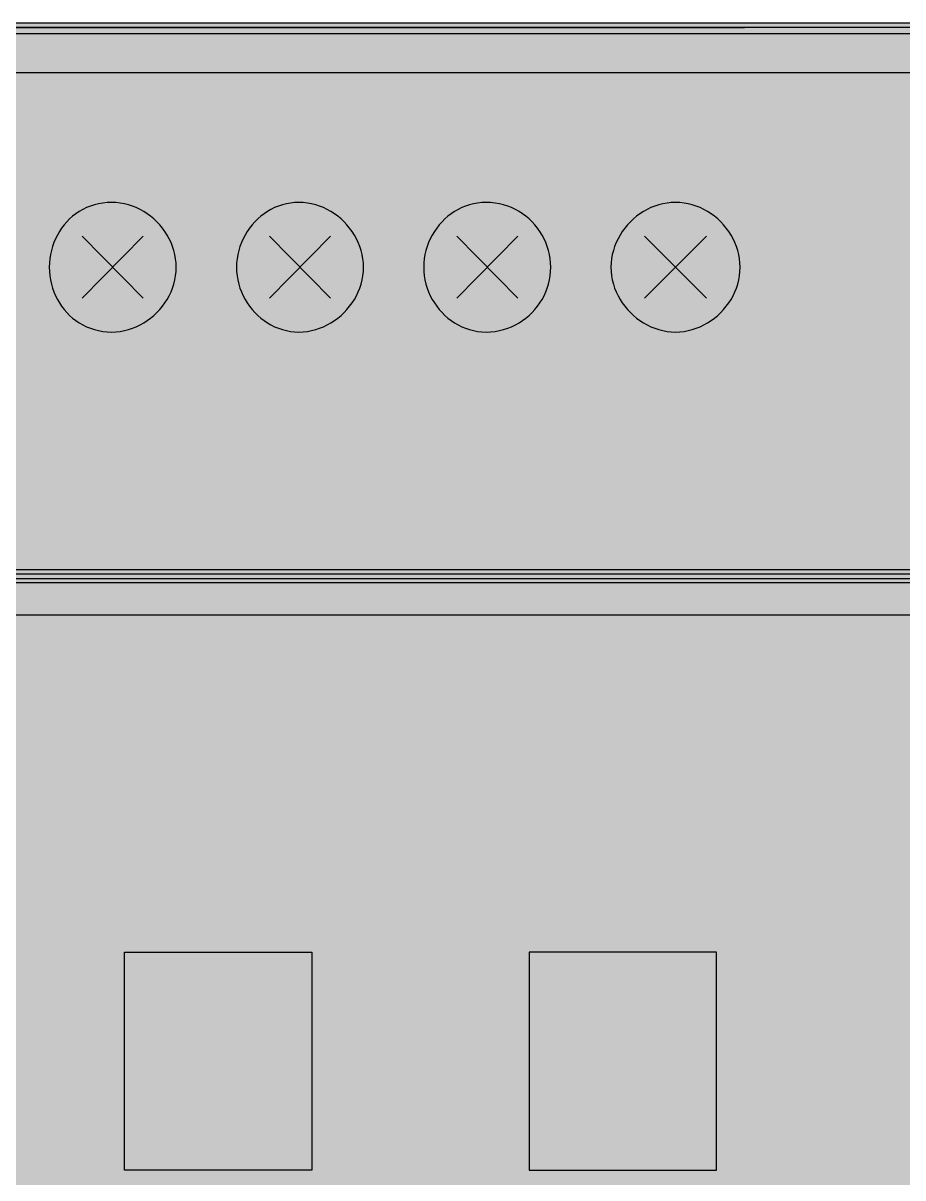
# Model space of a CAD drawing. Header units: millimetres. Extents: x 0 to 966, y -664 to 90.
# Drawn here: x 35.88 to 71.77, y -87.07 to -40 of the extents above; entities that cross this region are included whole.
import ezdxf

# ---------------------------------------------------------------- set-up
doc = ezdxf.new("R2010")
doc.units = ezdxf.units.MM
for name, color, linetype in [('HDL_BODY', 7, 'Continuous'), ('HDL_COLOUR', 7, 'Continuous'), ('HDL_DETAIL', 7, 'Continuous'), ('HDL_PRINT', 7, 'Continuous')]:
    doc.layers.add(name, color=color, linetype=linetype)

# ---------------------------------------------------------------- blocks, each defined once
blk = doc.blocks.new('M_R12.16.1-CD_FRONT')
at = {"layer": 'HDL_BODY', "true_color": 0x202126}
blk.add_hatch(color=250, dxfattribs=at).paths.add_polyline_path([(0, 0), (216, 0), (216, 90), (0, 90)])
at = {"layer": 'HDL_BODY', "true_color": 0x2a2a30}
blk.add_hatch(color=250, dxfattribs=at).paths.add_polyline_path([(0.4, 20.52), (215.6, 20.52), (215.6, 68.31), (0.4, 68.31)])
at = {"layer": 'HDL_COLOUR', "true_color": 0x1a332c}
for points in [[(42.13, 80.05), (42.124, 80.225), (42.105, 80.398), (42.074, 80.568), (42.032, 80.735), (41.979, 80.898), (41.916, 81.057), (41.842, 81.212), (41.759, 81.361), (41.667, 81.505), (41.566, 81.643), (41.457, 81.775), (41.34, 81.9), (41.215, 82.017), (41.084, 82.126), (40.947, 82.228), (40.803, 82.32), (40.654, 82.404), (40.5, 82.478), (40.342, 82.541), (40.179, 82.594), (40.013, 82.637), (39.843, 82.667), (39.671, 82.686), (39.497, 82.692), (39.312, 82.686), (39.133, 82.667), (38.959, 82.637), (38.79, 82.594), (38.626, 82.541), (38.469, 82.478), (38.318, 82.404), (38.173, 82.32), (38.035, 82.228), (37.904, 82.126), (37.781, 82.017), (37.664, 81.9), (37.556, 81.775), (37.456, 81.643), (37.363, 81.505), (37.28, 81.361), (37.205, 81.212), (37.14, 81.057), (37.083, 80.898), (37.037, 80.735), (37, 80.568), (36.974, 80.398), (36.957, 80.225), (36.952, 80.05), (36.957, 79.875), (36.974, 79.702), (37, 79.532), (37.037, 79.365), (37.083, 79.202), (37.14, 79.043), (37.205, 78.888), (37.28, 78.739), (37.363, 78.595), (37.456, 78.457), (37.556, 78.325), (37.664, 78.201), (37.781, 78.083), (37.904, 77.974), (38.035, 77.872), (38.173, 77.78), (38.318, 77.696), (38.469, 77.623), (38.626, 77.559), (38.79, 77.506), (38.959, 77.464), (39.133, 77.433), (39.312, 77.414), (39.497, 77.408), (39.671, 77.414), (39.843, 77.433), (40.013, 77.464), (40.179, 77.506), (40.342, 77.559), (40.5, 77.623), (40.654, 77.696), (40.803, 77.78), (40.947, 77.872), (41.084, 77.974), (41.215, 78.083), (41.34, 78.201), (41.457, 78.325), (41.566, 78.457), (41.667, 78.595), (41.759, 78.739), (41.842, 78.888), (41.916, 79.043), (41.979, 79.202), (42.032, 79.365), (42.074, 79.532), (42.105, 79.702), (42.124, 79.875), (42.13, 80.05)], [(49.766, 80.05), (49.76, 80.225), (49.741, 80.398), (49.711, 80.568), (49.669, 80.735), (49.616, 80.898), (49.552, 81.057), (49.479, 81.212), (49.396, 81.361), (49.303, 81.505), (49.202, 81.643), (49.093, 81.775), (48.976, 81.9), (48.852, 82.017), (48.721, 82.126), (48.583, 82.228), (48.44, 82.32), (48.291, 82.404), (48.137, 82.478), (47.978, 82.541), (47.816, 82.594), (47.649, 82.637), (47.48, 82.667), (47.308, 82.686), (47.133, 82.692), (46.959, 82.686), (46.788, 82.667), (46.62, 82.637), (46.457, 82.594), (46.297, 82.541), (46.143, 82.478), (45.993, 82.404), (45.849, 82.32), (45.71, 82.228), (45.578, 82.126), (45.452, 82.017), (45.333, 81.9), (45.221, 81.775), (45.117, 81.643), (45.021, 81.505), (44.934, 81.361), (44.855, 81.212), (44.786, 81.057), (44.726, 80.898), (44.677, 80.735), (44.637, 80.568), (44.609, 80.398), (44.591, 80.225), (44.586, 80.05), (44.591, 79.875), (44.609, 79.702), (44.637, 79.532), (44.677, 79.365), (44.726, 79.202), (44.786, 79.043), (44.855, 78.888), (44.934, 78.739), (45.021, 78.595), (45.117, 78.457), (45.221, 78.325), (45.333, 78.201), (45.452, 78.083), (45.578, 77.974), (45.71, 77.872), (45.849, 77.78), (45.993, 77.696), (46.143, 77.623), (46.297, 77.559), (46.457, 77.506), (46.62, 77.464), (46.788, 77.433), (46.959, 77.414), (47.133, 77.408), (47.308, 77.414), (47.48, 77.433), (47.649, 77.464), (47.816, 77.506), (47.978, 77.559), (48.137, 77.623), (48.291, 77.696), (48.44, 77.78), (48.583, 77.872), (48.721, 77.974), (48.852, 78.083), (48.976, 78.201), (49.093, 78.325), (49.202, 78.457), (49.303, 78.595), (49.396, 78.739), (49.479, 78.888), (49.552, 79.043), (49.616, 79.202), (49.669, 79.365), (49.711, 79.532), (49.741, 79.702), (49.76, 79.875), (49.766, 80.05)], [(57.4, 80.05), (57.394, 80.225), (57.377, 80.398), (57.348, 80.568), (57.309, 80.735), (57.259, 80.898), (57.198, 81.057), (57.129, 81.212), (57.049, 81.361), (56.96, 81.505), (56.863, 81.643), (56.757, 81.775), (56.643, 81.9), (56.521, 82.017), (56.392, 82.126), (56.256, 82.228), (56.113, 82.32), (55.963, 82.404), (55.808, 82.478), (55.647, 82.541), (55.48, 82.594), (55.308, 82.637), (55.132, 82.667), (54.951, 82.686), (54.767, 82.692), (54.593, 82.686), (54.422, 82.667), (54.254, 82.637), (54.091, 82.594), (53.931, 82.541), (53.777, 82.478), (53.627, 82.404), (53.483, 82.32), (53.344, 82.228), (53.212, 82.126), (53.087, 82.017), (52.968, 81.9), (52.856, 81.775), (52.753, 81.643), (52.657, 81.505), (52.57, 81.361), (52.491, 81.212), (52.422, 81.057), (52.363, 80.898), (52.313, 80.735), (52.274, 80.568), (52.245, 80.398), (52.228, 80.225), (52.222, 80.05), (52.228, 79.875), (52.245, 79.702), (52.274, 79.532), (52.313, 79.365), (52.363, 79.202), (52.422, 79.043), (52.491, 78.888), (52.57, 78.739), (52.657, 78.595), (52.753, 78.457), (52.856, 78.325), (52.968, 78.201), (53.087, 78.083), (53.212, 77.974), (53.344, 77.872), (53.483, 77.78), (53.627, 77.696), (53.777, 77.623), (53.931, 77.559), (54.091, 77.506), (54.254, 77.464), (54.422, 77.433), (54.593, 77.414), (54.767, 77.408), (54.951, 77.414), (55.132, 77.433), (55.308, 77.464), (55.48, 77.506), (55.647, 77.559), (55.808, 77.623), (55.963, 77.696), (56.113, 77.78), (56.256, 77.872), (56.392, 77.974), (56.521, 78.083), (56.643, 78.201), (56.757, 78.325), (56.863, 78.457), (56.96, 78.595), (57.049, 78.739), (57.129, 78.888), (57.198, 79.043), (57.259, 79.202), (57.309, 79.365), (57.348, 79.532), (57.377, 79.702), (57.394, 79.875), (57.4, 80.05)], [(65.125, 80.05), (65.119, 80.225), (65.1, 80.398), (65.07, 80.568), (65.028, 80.735), (64.975, 80.898), (64.911, 81.057), (64.838, 81.212), (64.755, 81.361), (64.662, 81.505), (64.561, 81.643), (64.452, 81.775), (64.335, 81.9), (64.211, 82.017), (64.08, 82.126), (63.942, 82.228), (63.799, 82.32), (63.65, 82.404), (63.496, 82.478), (63.337, 82.541), (63.175, 82.594), (63.008, 82.637), (62.839, 82.667), (62.667, 82.686), (62.492, 82.692), (62.317, 82.686), (62.145, 82.667), (61.976, 82.637), (61.809, 82.594), (61.647, 82.541), (61.488, 82.478), (61.334, 82.404), (61.185, 82.32), (61.042, 82.228), (60.904, 82.126), (60.773, 82.017), (60.649, 81.9), (60.532, 81.775), (60.423, 81.643), (60.322, 81.505), (60.229, 81.361), (60.146, 81.212), (60.073, 81.057), (60.009, 80.898), (59.956, 80.735), (59.914, 80.568), (59.884, 80.398), (59.865, 80.225), (59.859, 80.05), (59.865, 79.875), (59.884, 79.702), (59.914, 79.532), (59.956, 79.365), (60.009, 79.202), (60.073, 79.043), (60.146, 78.888), (60.229, 78.739), (60.322, 78.595), (60.423, 78.457), (60.532, 78.325), (60.649, 78.201), (60.773, 78.083), (60.904, 77.974), (61.042, 77.872), (61.185, 77.78), (61.334, 77.696), (61.488, 77.623), (61.647, 77.559), (61.809, 77.506), (61.976, 77.464), (62.145, 77.433), (62.317, 77.414), (62.492, 77.408), (62.667, 77.414), (62.839, 77.433), (63.008, 77.464), (63.175, 77.506), (63.337, 77.559), (63.496, 77.623), (63.65, 77.696), (63.799, 77.78), (63.942, 77.872), (64.08, 77.974), (64.211, 78.083), (64.335, 78.201), (64.452, 78.325), (64.561, 78.457), (64.662, 78.595), (64.755, 78.739), (64.838, 78.888), (64.911, 79.043), (64.975, 79.202), (65.028, 79.365), (65.07, 79.532), (65.1, 79.702), (65.119, 79.875), (65.125, 80.05)]]:
    blk.add_hatch(color=250, dxfattribs=at).paths.add_polyline_path(points)
at = {"layer": 'HDL_COLOUR', "true_color": 0x9ea4a8}
for points in [[(41.353, 80.05), (41.338, 80.291), (41.291, 80.529), (41.215, 80.758), (41.11, 80.975), (40.979, 81.176), (40.822, 81.358), (40.644, 81.517), (40.447, 81.652), (40.234, 81.759), (40.01, 81.837), (39.778, 81.884), (39.541, 81.9), (39.304, 81.884), (39.072, 81.837), (38.847, 81.759), (38.635, 81.652), (38.438, 81.517), (38.26, 81.358), (38.103, 81.176), (37.972, 80.975), (37.867, 80.758), (37.79, 80.529), (37.744, 80.291), (37.729, 80.05), (37.744, 79.809), (37.79, 79.571), (37.867, 79.342), (37.972, 79.125), (38.103, 78.924), (38.26, 78.742), (38.438, 78.583), (38.635, 78.448), (38.847, 78.341), (39.072, 78.264), (39.304, 78.216), (39.541, 78.2), (39.778, 78.216), (40.01, 78.264), (40.234, 78.341), (40.447, 78.448), (40.644, 78.583), (40.822, 78.742), (40.979, 78.924), (41.11, 79.125), (41.215, 79.342), (41.291, 79.571), (41.338, 79.809)], [(48.989, 80.05), (48.974, 80.291), (48.928, 80.529), (48.851, 80.758), (48.746, 80.975), (48.615, 81.176), (48.458, 81.358), (48.28, 81.517), (48.083, 81.652), (47.87, 81.759), (47.645, 81.837), (47.413, 81.884), (47.176, 81.9), (46.939, 81.884), (46.707, 81.837), (46.482, 81.759), (46.269, 81.652), (46.072, 81.517), (45.894, 81.358), (45.737, 81.176), (45.606, 80.975), (45.501, 80.758), (45.424, 80.529), (45.378, 80.291), (45.363, 80.05), (45.378, 79.809), (45.424, 79.571), (45.501, 79.342), (45.606, 79.125), (45.737, 78.924), (45.894, 78.742), (46.072, 78.583), (46.269, 78.448), (46.482, 78.341), (46.707, 78.264), (46.939, 78.216), (47.176, 78.2), (47.413, 78.216), (47.645, 78.264), (47.87, 78.341), (48.083, 78.448), (48.28, 78.583), (48.458, 78.742), (48.615, 78.924), (48.746, 79.125), (48.851, 79.342), (48.928, 79.571), (48.974, 79.809)], [(56.623, 80.05), (56.608, 80.291), (56.562, 80.529), (56.485, 80.758), (56.381, 80.975), (56.249, 81.176), (56.093, 81.358), (55.914, 81.517), (55.717, 81.652), (55.505, 81.759), (55.28, 81.837), (55.048, 81.884), (54.811, 81.9), (54.575, 81.884), (54.342, 81.837), (54.118, 81.759), (53.905, 81.652), (53.708, 81.517), (53.53, 81.358), (53.373, 81.176), (53.242, 80.975), (53.137, 80.758), (53.061, 80.529), (53.014, 80.291), (52.999, 80.05), (53.014, 79.809), (53.061, 79.571), (53.137, 79.342), (53.242, 79.125), (53.373, 78.924), (53.53, 78.742), (53.708, 78.583), (53.905, 78.448), (54.118, 78.341), (54.342, 78.264), (54.575, 78.216), (54.811, 78.2), (55.048, 78.216), (55.28, 78.264), (55.505, 78.341), (55.717, 78.448), (55.914, 78.583), (56.093, 78.742), (56.249, 78.924), (56.381, 79.125), (56.485, 79.342), (56.562, 79.571), (56.608, 79.809)], [(64.335, 80.05), (64.32, 80.291), (64.273, 80.529), (64.195, 80.758), (64.088, 80.975), (63.954, 81.176), (63.795, 81.358), (63.614, 81.517), (63.414, 81.652), (63.197, 81.759), (62.969, 81.837), (62.733, 81.884), (62.492, 81.9), (62.251, 81.884), (62.015, 81.837), (61.787, 81.759), (61.57, 81.652), (61.37, 81.517), (61.189, 81.358), (61.03, 81.176), (60.896, 80.975), (60.789, 80.758), (60.711, 80.529), (60.664, 80.291), (60.649, 80.05), (60.664, 79.809), (60.711, 79.571), (60.789, 79.342), (60.896, 79.125), (61.03, 78.924), (61.189, 78.742), (61.37, 78.583), (61.57, 78.448), (61.787, 78.341), (62.015, 78.264), (62.251, 78.216), (62.492, 78.2), (62.733, 78.216), (62.969, 78.264), (63.197, 78.341), (63.414, 78.448), (63.614, 78.583), (63.795, 78.742), (63.954, 78.924), (64.088, 79.125), (64.195, 79.342), (64.273, 79.571), (64.32, 79.809)]]:
    blk.add_hatch(color=253, dxfattribs=at).paths.add_polyline_path(points)
at = {"layer": 'HDL_COLOUR', "true_color": 0x0d0e11}
for points in [[(40.024, 52.134), (47.66, 52.134), (47.66, 43.24), (40.024, 43.24), (40.024, 52.134)], [(56.523, 43.24), (64.159, 43.24), (64.159, 52.134), (56.523, 52.134), (56.523, 43.24)]]:
    blk.add_hatch(color=168, dxfattribs=at).paths.add_polyline_path(points)
at = {"layer": 'HDL_COLOUR', "true_color": 0x37393d}
for points in [[(41.398, 47.509), (46.285, 47.509), (46.285, 49.021), (41.398, 49.021)], [(57.898, 47.509), (62.785, 47.509), (62.785, 49.021), (57.898, 49.021)]]:
    blk.add_hatch(color=250, dxfattribs=at).paths.add_polyline_path(points)
at = {"layer": 'HDL_PRINT', "true_color": 0xdee1e9}
for points in [[(44.15, 83.985), (41.431, 85.13), (41.514, 85.115), (39.497, 85.115), (39.716, 85.335), (39.716, 82.692), (39.277, 82.692), (39.277, 85.335), (39.497, 85.555), (41.514, 85.555), (41.6, 85.537), (44.322, 84.392), (44.15, 83.985)], [(44.763, 85.555), (47.133, 85.555), (47.352, 85.335), (47.352, 82.692), (46.914, 82.692), (46.914, 85.335), (47.133, 85.115), (44.763, 85.115), (44.763, 85.555)], [(59.42, 83.988), (56.787, 85.133), (56.876, 85.115), (54.767, 85.115), (54.989, 85.335), (54.989, 82.692), (54.547, 82.692), (54.547, 85.335), (54.767, 85.555), (56.876, 85.555), (56.962, 85.537), (59.595, 84.39), (59.42, 83.988)], [(60.122, 85.555), (62.492, 85.555), (62.711, 85.335), (62.711, 82.692), (62.273, 82.692), (62.273, 85.335), (62.492, 85.115), (60.122, 85.115), (60.122, 85.555)], [(38.794, 75.384), (39.233, 75.384), (39.233, 75.34), (39.236, 75.298), (39.244, 75.261), (39.259, 75.232), (39.284, 75.212), (39.322, 75.205), (39.358, 75.169), (39.386, 75.145), (39.408, 75.13), (39.431, 75.122), (39.459, 75.12), (39.497, 75.119), (39.534, 75.12), (39.572, 75.121), (39.61, 75.126), (39.647, 75.135), (39.685, 75.151), (39.722, 75.174), (39.76, 75.205), (39.765, 75.244), (39.777, 75.284), (39.794, 75.327), (39.812, 75.374), (39.829, 75.428), (39.841, 75.489), (39.846, 75.559), (39.841, 75.596), (39.829, 75.634), (39.812, 75.671), (39.794, 75.709), (39.777, 75.747), (39.765, 75.785), (39.76, 75.824), (39.722, 75.856), (39.685, 75.878), (39.647, 75.894), (39.61, 75.903), (39.572, 75.908), (39.534, 75.91), (39.497, 75.91), (39.459, 75.905), (39.421, 75.891), (39.383, 75.869), (39.346, 75.841), (39.308, 75.808), (39.271, 75.772), (39.233, 75.734), (38.883, 75.824), (39.058, 76.879), (40.024, 76.879), (40.024, 76.528), (39.408, 76.528), (39.322, 76.174), (39.359, 76.179), (39.396, 76.192), (39.434, 76.209), (39.471, 76.228), (39.509, 76.246), (39.547, 76.259), (39.585, 76.264), (39.644, 76.26), (39.701, 76.25), (39.757, 76.234), (39.811, 76.211), (39.862, 76.181), (39.909, 76.146), (39.953, 76.103), (39.991, 76.054), (40.024, 75.999), (40.052, 75.962), (40.073, 75.917), (40.089, 75.867), (40.099, 75.811), (40.105, 75.752), (40.108, 75.689), (40.11, 75.625), (40.11, 75.559), (40.11, 75.501), (40.109, 75.442), (40.107, 75.383), (40.102, 75.324), (40.095, 75.265), (40.084, 75.206), (40.069, 75.147), (40.049, 75.089), (40.024, 75.03), (39.995, 74.98), (39.96, 74.935), (39.921, 74.896), (39.876, 74.861), (39.826, 74.832), (39.77, 74.808), (39.71, 74.79), (39.644, 74.776), (39.573, 74.768), (39.497, 74.766), (39.431, 74.77), (39.366, 74.781), (39.304, 74.798), (39.244, 74.821), (39.189, 74.848), (39.138, 74.877), (39.094, 74.909), (39.058, 74.941), (39.006, 74.974), (38.965, 75.012), (38.932, 75.056), (38.906, 75.104), (38.883, 75.155), (38.864, 75.21), (38.843, 75.266), (38.821, 75.325), (38.794, 75.384)], [(42.394, 75.205), (43.27, 76.793), (44.236, 75.205), (42.394, 75.205)], [(54.153, 76.528), (54.153, 76.879), (55.472, 76.879), (55.472, 76.614), (55.443, 76.564), (55.409, 76.517), (55.373, 76.473), (55.335, 76.429), (55.295, 76.384), (55.256, 76.336), (55.218, 76.284), (55.181, 76.226), (55.148, 76.162), (55.119, 76.088), (55.093, 76.032), (55.066, 75.972), (55.04, 75.909), (55.014, 75.844), (54.987, 75.778), (54.961, 75.712), (54.935, 75.647), (54.908, 75.585), (54.882, 75.525), (54.855, 75.47), (54.831, 75.391), (54.812, 75.312), (54.797, 75.234), (54.786, 75.158), (54.778, 75.084), (54.772, 75.013), (54.769, 74.945), (54.767, 74.881), (54.767, 74.821), (54.767, 74.766), (54.506, 74.766), (54.506, 74.86), (54.507, 74.95), (54.509, 75.037), (54.514, 75.12), (54.522, 75.201), (54.534, 75.279), (54.551, 75.355), (54.573, 75.429), (54.602, 75.502), (54.637, 75.574), (54.681, 75.645), (54.704, 75.74), (54.728, 75.83), (54.753, 75.917), (54.78, 76), (54.807, 76.081), (54.837, 76.159), (54.87, 76.235), (54.905, 76.31), (54.943, 76.383), (54.985, 76.456), (55.03, 76.528), (54.153, 76.528)], [(57.753, 75.205), (58.629, 76.793), (59.509, 75.205), (57.753, 75.205)], [(43.798, 73.006), (44.236, 72.828), (44.23, 72.769), (44.213, 72.711), (44.187, 72.652), (44.155, 72.594), (44.119, 72.535), (44.08, 72.477), (44.042, 72.419), (44.005, 72.36), (43.972, 72.302), (43.917, 72.275), (43.858, 72.249), (43.796, 72.224), (43.731, 72.2), (43.666, 72.179), (43.6, 72.16), (43.536, 72.145), (43.473, 72.133), (43.414, 72.126), (43.359, 72.123), (43.267, 72.126), (43.183, 72.133), (43.105, 72.145), (43.032, 72.163), (42.964, 72.187), (42.898, 72.217), (42.833, 72.254), (42.77, 72.298), (42.705, 72.35), (42.638, 72.409), (42.568, 72.477), (42.523, 72.527), (42.482, 72.581), (42.445, 72.64), (42.412, 72.704), (42.384, 72.771), (42.359, 72.843), (42.34, 72.919), (42.324, 73), (42.313, 73.085), (42.307, 73.174), (42.305, 73.268), (42.307, 73.364), (42.313, 73.459), (42.324, 73.553), (42.34, 73.644), (42.359, 73.732), (42.384, 73.816), (42.412, 73.896), (42.445, 73.969), (42.482, 74.037), (42.523, 74.098), (42.568, 74.15), (42.64, 74.198), (42.712, 74.245), (42.784, 74.29), (42.856, 74.333), (42.928, 74.373), (43, 74.409), (43.072, 74.44), (43.144, 74.465), (43.215, 74.485), (43.287, 74.497), (43.359, 74.501), (43.438, 74.498), (43.516, 74.491), (43.594, 74.478), (43.669, 74.459), (43.742, 74.436), (43.813, 74.407), (43.881, 74.372), (43.945, 74.333), (44.006, 74.287), (44.061, 74.237), (44.093, 74.2), (44.125, 74.156), (44.154, 74.106), (44.181, 74.05), (44.203, 73.99), (44.221, 73.927), (44.232, 73.862), (44.236, 73.797), (43.798, 73.71), (43.792, 73.748), (43.778, 73.785), (43.756, 73.822), (43.728, 73.86), (43.695, 73.898), (43.66, 73.935), (43.623, 73.972), (43.585, 74.005), (43.547, 74.029), (43.509, 74.045), (43.471, 74.054), (43.434, 74.059), (43.396, 74.061), (43.359, 74.061), (43.3, 74.061), (43.242, 74.059), (43.186, 74.055), (43.131, 74.046), (43.08, 74.031), (43.032, 74.009), (42.989, 73.979), (42.951, 73.938), (42.918, 73.886), (42.889, 73.853), (42.861, 73.814), (42.834, 73.768), (42.81, 73.716), (42.788, 73.657), (42.769, 73.592), (42.755, 73.52), (42.746, 73.442), (42.743, 73.357), (42.746, 73.257), (42.753, 73.166), (42.765, 73.085), (42.78, 73.014), (42.798, 72.95), (42.819, 72.894), (42.842, 72.846), (42.867, 72.805), (42.892, 72.77), (42.918, 72.742), (42.951, 72.688), (42.989, 72.647), (43.032, 72.616), (43.08, 72.594), (43.131, 72.579), (43.186, 72.57), (43.242, 72.565), (43.3, 72.563), (43.359, 72.563), (43.396, 72.563), (43.434, 72.565), (43.471, 72.57), (43.509, 72.58), (43.547, 72.596), (43.585, 72.619), (43.623, 72.652), (43.655, 72.686), (43.686, 72.72), (43.716, 72.756), (43.742, 72.796), (43.765, 72.839), (43.782, 72.888), (43.794, 72.943), (43.798, 73.006)], [(37.39, 52.133), (37.917, 52.133), (37.917, 49.315), (37.39, 49.315), (37.39, 52.133)], [(53.89, 49.315), (54.416, 49.315), (54.416, 52.133), (53.89, 52.133), (53.89, 49.315)]]:
    blk.add_hatch(color=254, dxfattribs=at).paths.add_polyline_path(points)
h = blk.add_hatch(color=254, dxfattribs=at)
h.paths.add_polyline_path([(47.835, 76.35), (47.397, 76.35), (47.396, 76.388), (47.393, 76.416), (47.386, 76.439), (47.37, 76.462), (47.345, 76.49), (47.308, 76.528), (47.219, 76.614), (47.182, 76.609), (47.145, 76.595), (47.107, 76.573), (47.069, 76.545), (47.031, 76.513), (46.993, 76.477), (46.955, 76.439), (46.952, 76.405), (46.942, 76.37), (46.928, 76.33), (46.912, 76.285), (46.897, 76.231), (46.883, 76.167), (46.873, 76.09), (46.869, 75.999), (46.906, 76.032), (46.948, 76.064), (46.995, 76.094), (47.044, 76.12), (47.093, 76.142), (47.14, 76.16), (47.183, 76.171), (47.219, 76.174), (47.285, 76.171), (47.35, 76.16), (47.413, 76.142), (47.473, 76.12), (47.528, 76.094), (47.578, 76.064), (47.621, 76.032), (47.657, 75.999), (47.71, 75.94), (47.751, 75.882), (47.782, 75.823), (47.805, 75.764), (47.819, 75.705), (47.829, 75.646), (47.833, 75.587), (47.835, 75.529), (47.835, 75.47), (47.832, 75.412), (47.823, 75.353), (47.809, 75.295), (47.79, 75.236), (47.768, 75.177), (47.743, 75.118), (47.716, 75.059), (47.687, 75), (47.657, 74.941), (47.621, 74.909), (47.578, 74.877), (47.528, 74.848), (47.473, 74.821), (47.413, 74.798), (47.35, 74.781), (47.285, 74.77), (47.219, 74.766), (47.143, 74.768), (47.071, 74.776), (47.006, 74.79), (46.945, 74.808), (46.89, 74.832), (46.84, 74.861), (46.796, 74.896), (46.757, 74.935), (46.723, 74.98), (46.695, 75.03), (46.648, 75.08), (46.607, 75.135), (46.57, 75.193), (46.537, 75.257), (46.509, 75.324), (46.485, 75.397), (46.465, 75.473), (46.45, 75.554), (46.44, 75.64), (46.433, 75.729), (46.431, 75.824), (46.433, 75.917), (46.44, 76.006), (46.45, 76.091), (46.465, 76.172), (46.485, 76.248), (46.509, 76.32), (46.537, 76.388), (46.57, 76.451), (46.607, 76.51), (46.648, 76.564), (46.695, 76.614), (46.723, 76.665), (46.757, 76.71), (46.796, 76.75), (46.84, 76.784), (46.89, 76.813), (46.945, 76.837), (47.006, 76.855), (47.071, 76.868), (47.143, 76.876), (47.219, 76.879), (47.29, 76.879), (47.351, 76.877), (47.404, 76.872), (47.451, 76.863), (47.494, 76.847), (47.533, 76.824), (47.571, 76.793), (47.624, 76.76), (47.665, 76.721), (47.698, 76.678), (47.724, 76.63), (47.746, 76.578), (47.766, 76.524), (47.786, 76.467), (47.808, 76.409), (47.835, 76.35)])
h.paths.add_polyline_path([(46.869, 75.47), (46.874, 75.433), (46.886, 75.395), (46.903, 75.358), (46.922, 75.32), (46.938, 75.282), (46.951, 75.244), (46.955, 75.205), (46.993, 75.174), (47.031, 75.151), (47.069, 75.135), (47.107, 75.126), (47.145, 75.121), (47.182, 75.12), (47.219, 75.119), (47.257, 75.12), (47.285, 75.122), (47.308, 75.13), (47.331, 75.145), (47.359, 75.169), (47.397, 75.205), (47.401, 75.211), (47.414, 75.227), (47.431, 75.254), (47.449, 75.292), (47.466, 75.341), (47.478, 75.4), (47.483, 75.47), (47.478, 75.54), (47.466, 75.599), (47.449, 75.648), (47.431, 75.686), (47.414, 75.713), (47.401, 75.729), (47.397, 75.734), (47.353, 75.772), (47.311, 75.797), (47.275, 75.813), (47.245, 75.82), (47.226, 75.823), (47.219, 75.824), (47.182, 75.823), (47.145, 75.822), (47.107, 75.817), (47.069, 75.807), (47.031, 75.791), (46.993, 75.768), (46.955, 75.734), (46.951, 75.729), (46.938, 75.713), (46.922, 75.686), (46.903, 75.648), (46.886, 75.599), (46.874, 75.54), (46.869, 75.47)])
h = blk.add_hatch(color=254, dxfattribs=at)
h.paths.add_polyline_path([(62.14, 75.91), (62.103, 75.943), (62.067, 75.969), (62.035, 75.989), (62.006, 76.009), (61.984, 76.029), (61.97, 76.055), (61.965, 76.088), (61.932, 76.125), (61.908, 76.163), (61.892, 76.2), (61.883, 76.238), (61.878, 76.275), (61.876, 76.313), (61.876, 76.35), (61.876, 76.406), (61.878, 76.457), (61.882, 76.504), (61.891, 76.549), (61.906, 76.593), (61.929, 76.638), (61.96, 76.685), (62.001, 76.736), (62.054, 76.793), (62.09, 76.821), (62.134, 76.842), (62.184, 76.858), (62.239, 76.868), (62.299, 76.874), (62.362, 76.877), (62.427, 76.879), (62.492, 76.879), (62.557, 76.879), (62.622, 76.877), (62.684, 76.874), (62.743, 76.868), (62.799, 76.858), (62.849, 76.842), (62.893, 76.821), (62.93, 76.793), (62.982, 76.736), (63.023, 76.685), (63.053, 76.638), (63.075, 76.593), (63.09, 76.549), (63.099, 76.504), (63.103, 76.457), (63.105, 76.406), (63.105, 76.35), (63.105, 76.313), (63.103, 76.275), (63.098, 76.238), (63.089, 76.2), (63.074, 76.163), (63.051, 76.125), (63.019, 76.088), (63.014, 76.055), (63, 76.029), (62.977, 76.009), (62.949, 75.989), (62.916, 75.969), (62.879, 75.943), (62.842, 75.91), (62.88, 75.905), (62.918, 75.891), (62.956, 75.869), (62.993, 75.841), (63.031, 75.808), (63.068, 75.772), (63.105, 75.734), (63.138, 75.696), (63.162, 75.657), (63.177, 75.614), (63.187, 75.567), (63.192, 75.514), (63.194, 75.454), (63.194, 75.384), (63.19, 75.317), (63.179, 75.252), (63.161, 75.189), (63.139, 75.129), (63.112, 75.073), (63.083, 75.023), (63.051, 74.978), (63.019, 74.941), (62.963, 74.912), (62.911, 74.884), (62.862, 74.857), (62.813, 74.832), (62.762, 74.81), (62.706, 74.792), (62.644, 74.778), (62.574, 74.769), (62.492, 74.766), (62.427, 74.77), (62.362, 74.781), (62.299, 74.798), (62.239, 74.821), (62.184, 74.848), (62.134, 74.877), (62.09, 74.909), (62.054, 74.941), (61.998, 74.974), (61.949, 75.012), (61.906, 75.056), (61.871, 75.104), (61.841, 75.155), (61.819, 75.21), (61.803, 75.266), (61.793, 75.325), (61.79, 75.384), (61.795, 75.426), (61.807, 75.475), (61.824, 75.53), (61.842, 75.586), (61.859, 75.641), (61.871, 75.692), (61.876, 75.734), (61.914, 75.772), (61.952, 75.808), (61.99, 75.841), (62.028, 75.869), (62.065, 75.891), (62.103, 75.905), (62.14, 75.91)])
h.paths.add_polyline_path([(62.228, 75.47), (62.229, 75.4), (62.23, 75.341), (62.235, 75.292), (62.245, 75.254), (62.261, 75.227), (62.284, 75.211), (62.317, 75.205), (62.324, 75.169), (62.343, 75.145), (62.371, 75.13), (62.407, 75.122), (62.448, 75.12), (62.492, 75.119), (62.53, 75.12), (62.568, 75.121), (62.605, 75.126), (62.643, 75.135), (62.68, 75.151), (62.718, 75.174), (62.756, 75.205), (62.756, 75.213), (62.756, 75.235), (62.756, 75.272), (62.756, 75.323), (62.756, 75.39), (62.756, 75.47), (62.755, 75.514), (62.752, 75.555), (62.745, 75.591), (62.729, 75.62), (62.704, 75.639), (62.667, 75.645), (62.66, 75.683), (62.641, 75.708), (62.613, 75.723), (62.577, 75.731), (62.536, 75.734), (62.492, 75.734), (62.448, 75.734), (62.407, 75.731), (62.371, 75.723), (62.343, 75.708), (62.324, 75.683), (62.317, 75.645), (62.28, 75.609), (62.255, 75.581), (62.239, 75.559), (62.232, 75.536), (62.229, 75.508), (62.228, 75.47)])
h.paths.add_polyline_path([(62.228, 76.35), (62.229, 76.307), (62.232, 76.266), (62.239, 76.23), (62.255, 76.201), (62.28, 76.181), (62.317, 76.174), (62.324, 76.138), (62.343, 76.114), (62.371, 76.099), (62.407, 76.091), (62.448, 76.089), (62.492, 76.088), (62.536, 76.089), (62.577, 76.091), (62.613, 76.099), (62.641, 76.114), (62.66, 76.138), (62.667, 76.174), (62.704, 76.181), (62.729, 76.201), (62.745, 76.23), (62.752, 76.266), (62.755, 76.307), (62.756, 76.35), (62.755, 76.388), (62.752, 76.416), (62.745, 76.439), (62.729, 76.462), (62.704, 76.49), (62.667, 76.528), (62.66, 76.534), (62.641, 76.55), (62.613, 76.571), (62.577, 76.592), (62.536, 76.608), (62.492, 76.614), (62.448, 76.608), (62.407, 76.592), (62.371, 76.571), (62.343, 76.55), (62.324, 76.534), (62.317, 76.528), (62.28, 76.49), (62.255, 76.462), (62.239, 76.439), (62.232, 76.416), (62.229, 76.388), (62.228, 76.35)])
h = blk.add_hatch(color=254, dxfattribs=at)
h.paths.add_polyline_path([(57.753, 74.415), (58.543, 74.415), (58.609, 74.415), (58.673, 74.415), (58.735, 74.415), (58.795, 74.415), (58.85, 74.415), (58.9, 74.415), (58.945, 74.415), (58.982, 74.415), (59.018, 74.381), (59.061, 74.348), (59.108, 74.315), (59.157, 74.281), (59.206, 74.248), (59.253, 74.216), (59.295, 74.183), (59.331, 74.15), (59.364, 74.117), (59.396, 74.082), (59.426, 74.045), (59.452, 74.006), (59.474, 73.962), (59.491, 73.913), (59.502, 73.859), (59.506, 73.797), (59.533, 73.765), (59.553, 73.726), (59.569, 73.68), (59.58, 73.628), (59.587, 73.569), (59.592, 73.503), (59.594, 73.431), (59.595, 73.353), (59.595, 73.268), (59.595, 73.202), (59.594, 73.137), (59.59, 73.075), (59.584, 73.015), (59.573, 72.96), (59.557, 72.909), (59.535, 72.865), (59.506, 72.828), (59.502, 72.762), (59.491, 72.698), (59.474, 72.635), (59.452, 72.575), (59.426, 72.52), (59.396, 72.47), (59.364, 72.425), (59.331, 72.388), (59.295, 72.359), (59.253, 72.337), (59.206, 72.318), (59.157, 72.301), (59.108, 72.284), (59.061, 72.265), (59.018, 72.242), (58.982, 72.212), (58.945, 72.212), (58.9, 72.212), (58.85, 72.212), (58.795, 72.212), (58.735, 72.212), (58.673, 72.212), (58.609, 72.212), (58.543, 72.212), (57.753, 72.212), (57.753, 74.415)])
h.paths.add_polyline_path([(58.191, 74.061), (58.191, 72.563), (58.543, 72.563), (58.587, 72.563), (58.63, 72.563), (58.674, 72.563), (58.717, 72.563), (58.761, 72.563), (58.804, 72.563), (58.842, 72.57), (58.87, 72.586), (58.893, 72.608), (58.916, 72.629), (58.944, 72.646), (58.982, 72.652), (58.987, 72.69), (58.999, 72.728), (59.016, 72.766), (59.034, 72.803), (59.051, 72.841), (59.063, 72.879), (59.068, 72.917), (59.101, 72.955), (59.124, 72.995), (59.14, 73.037), (59.15, 73.084), (59.155, 73.137), (59.156, 73.198), (59.157, 73.268), (59.156, 73.334), (59.155, 73.4), (59.152, 73.463), (59.145, 73.522), (59.135, 73.578), (59.119, 73.629), (59.097, 73.673), (59.068, 73.71), (59.061, 73.753), (59.045, 73.794), (59.025, 73.83), (59.004, 73.859), (58.988, 73.879), (58.982, 73.886), (58.944, 73.918), (58.906, 73.943), (58.868, 73.963), (58.83, 73.982), (58.792, 74.002), (58.755, 74.028), (58.718, 74.061), (58.708, 74.061), (58.679, 74.061), (58.635, 74.061), (58.579, 74.061), (58.513, 74.061), (58.441, 74.061), (58.366, 74.061), (58.191, 74.061)])
h = blk.add_hatch(color=254, dxfattribs=at)
h.paths.add_polyline_path([(38.531, 44.735), (38.529, 44.647), (38.523, 44.559), (38.514, 44.471), (38.501, 44.383), (38.485, 44.295), (38.465, 44.207), (38.441, 44.119), (38.413, 44.031), (38.382, 43.943), (38.347, 43.855), (38.309, 43.767), (38.267, 43.68), (38.239, 43.61), (38.203, 43.545), (38.16, 43.485), (38.11, 43.431), (38.055, 43.382), (37.996, 43.34), (37.932, 43.305), (37.866, 43.277), (37.797, 43.257), (37.726, 43.244), (37.654, 43.24), (37.562, 43.244), (37.478, 43.257), (37.402, 43.277), (37.331, 43.305), (37.267, 43.34), (37.207, 43.382), (37.151, 43.431), (37.099, 43.485), (37.048, 43.545), (37, 43.61), (36.952, 43.68), (36.909, 43.767), (36.871, 43.855), (36.836, 43.943), (36.805, 44.031), (36.777, 44.119), (36.754, 44.207), (36.734, 44.295), (36.717, 44.383), (36.705, 44.471), (36.696, 44.559), (36.69, 44.647), (36.688, 44.735), (36.69, 44.842), (36.696, 44.942), (36.705, 45.036), (36.717, 45.124), (36.734, 45.207), (36.754, 45.286), (36.777, 45.361), (36.805, 45.433), (36.836, 45.503), (36.871, 45.571), (36.909, 45.637), (36.952, 45.704), (37, 45.794), (37.048, 45.871), (37.099, 45.938), (37.151, 45.993), (37.207, 46.038), (37.267, 46.075), (37.331, 46.103), (37.402, 46.123), (37.478, 46.137), (37.562, 46.144), (37.654, 46.147), (37.726, 46.144), (37.797, 46.137), (37.866, 46.123), (37.932, 46.103), (37.996, 46.075), (38.055, 46.038), (38.11, 45.993), (38.16, 45.938), (38.203, 45.871), (38.239, 45.794), (38.267, 45.704), (38.309, 45.637), (38.347, 45.571), (38.382, 45.503), (38.413, 45.433), (38.441, 45.361), (38.465, 45.286), (38.485, 45.207), (38.501, 45.124), (38.514, 45.036), (38.523, 44.942), (38.529, 44.842), (38.531, 44.735)])
h.paths.add_polyline_path([(38.092, 44.735), (38.092, 44.829), (38.092, 44.919), (38.091, 45.004), (38.088, 45.085), (38.084, 45.162), (38.078, 45.234), (38.07, 45.302), (38.058, 45.365), (38.044, 45.424), (38.026, 45.478), (38.004, 45.528), (37.975, 45.587), (37.945, 45.644), (37.914, 45.698), (37.88, 45.748), (37.843, 45.792), (37.803, 45.829), (37.759, 45.858), (37.709, 45.876), (37.654, 45.882), (37.595, 45.876), (37.537, 45.858), (37.48, 45.829), (37.426, 45.792), (37.375, 45.748), (37.328, 45.698), (37.285, 45.644), (37.247, 45.587), (37.216, 45.528), (37.194, 45.478), (37.175, 45.424), (37.161, 45.365), (37.15, 45.302), (37.141, 45.234), (37.135, 45.162), (37.131, 45.085), (37.129, 45.004), (37.127, 44.919), (37.127, 44.829), (37.127, 44.735), (37.127, 44.641), (37.127, 44.551), (37.129, 44.465), (37.131, 44.382), (37.135, 44.302), (37.141, 44.224), (37.15, 44.148), (37.161, 44.073), (37.175, 44), (37.194, 43.927), (37.216, 43.855), (37.247, 43.8), (37.285, 43.751), (37.328, 43.708), (37.375, 43.673), (37.426, 43.643), (37.48, 43.62), (37.537, 43.604), (37.595, 43.594), (37.654, 43.59), (37.716, 43.595), (37.77, 43.607), (37.819, 43.628), (37.862, 43.657), (37.901, 43.694), (37.937, 43.74), (37.971, 43.793), (38.004, 43.855), (38.026, 43.927), (38.044, 44), (38.058, 44.073), (38.07, 44.148), (38.078, 44.224), (38.084, 44.302), (38.088, 44.382), (38.091, 44.465), (38.092, 44.551), (38.092, 44.641), (38.092, 44.735)])
h = blk.add_hatch(color=254, dxfattribs=at)
h.paths.add_polyline_path([(55.03, 44.735), (55.028, 44.647), (55.023, 44.559), (55.014, 44.471), (55.001, 44.383), (54.985, 44.295), (54.965, 44.207), (54.941, 44.119), (54.914, 44.031), (54.883, 43.943), (54.848, 43.855), (54.809, 43.767), (54.767, 43.68), (54.76, 43.61), (54.742, 43.545), (54.712, 43.485), (54.671, 43.431), (54.621, 43.382), (54.561, 43.34), (54.493, 43.305), (54.418, 43.277), (54.336, 43.257), (54.247, 43.244), (54.153, 43.24), (54.062, 43.244), (53.979, 43.257), (53.902, 43.277), (53.832, 43.305), (53.767, 43.34), (53.707, 43.382), (53.651, 43.431), (53.598, 43.485), (53.548, 43.545), (53.499, 43.61), (53.451, 43.68), (53.41, 43.767), (53.371, 43.855), (53.336, 43.943), (53.305, 44.031), (53.278, 44.119), (53.254, 44.207), (53.234, 44.295), (53.217, 44.383), (53.204, 44.471), (53.195, 44.559), (53.19, 44.647), (53.188, 44.735), (53.19, 44.842), (53.195, 44.942), (53.204, 45.036), (53.217, 45.124), (53.234, 45.207), (53.254, 45.286), (53.278, 45.361), (53.305, 45.433), (53.336, 45.503), (53.371, 45.571), (53.41, 45.637), (53.451, 45.704), (53.499, 45.794), (53.548, 45.871), (53.598, 45.938), (53.651, 45.993), (53.707, 46.038), (53.767, 46.075), (53.832, 46.103), (53.902, 46.123), (53.979, 46.137), (54.062, 46.144), (54.153, 46.147), (54.24, 46.145), (54.321, 46.138), (54.398, 46.127), (54.469, 46.11), (54.534, 46.087), (54.592, 46.058), (54.643, 46.021), (54.686, 45.976), (54.72, 45.922), (54.746, 45.859), (54.761, 45.787), (54.767, 45.704), (54.809, 45.637), (54.848, 45.571), (54.883, 45.503), (54.914, 45.433), (54.941, 45.361), (54.965, 45.286), (54.985, 45.207), (55.001, 45.124), (55.014, 45.036), (55.023, 44.942), (55.028, 44.842), (55.03, 44.735)])
h.paths.add_polyline_path([(54.681, 44.735), (54.681, 44.829), (54.68, 44.919), (54.679, 45.004), (54.676, 45.085), (54.672, 45.162), (54.666, 45.234), (54.658, 45.302), (54.647, 45.365), (54.632, 45.424), (54.614, 45.478), (54.592, 45.528), (54.56, 45.587), (54.522, 45.644), (54.479, 45.698), (54.431, 45.748), (54.38, 45.792), (54.326, 45.829), (54.269, 45.858), (54.212, 45.876), (54.153, 45.882), (54.098, 45.876), (54.048, 45.858), (54.001, 45.829), (53.956, 45.792), (53.912, 45.748), (53.868, 45.698), (53.821, 45.644), (53.77, 45.587), (53.715, 45.528), (53.693, 45.478), (53.675, 45.424), (53.66, 45.365), (53.649, 45.302), (53.641, 45.234), (53.635, 45.162), (53.63, 45.085), (53.628, 45.004), (53.627, 44.919), (53.626, 44.829), (53.626, 44.735), (53.626, 44.641), (53.627, 44.551), (53.628, 44.465), (53.63, 44.382), (53.635, 44.302), (53.641, 44.224), (53.649, 44.148), (53.66, 44.073), (53.675, 44), (53.693, 43.927), (53.715, 43.855), (53.77, 43.8), (53.821, 43.751), (53.868, 43.708), (53.912, 43.673), (53.956, 43.643), (54.001, 43.62), (54.048, 43.604), (54.098, 43.594), (54.153, 43.59), (54.212, 43.594), (54.269, 43.604), (54.326, 43.62), (54.38, 43.643), (54.431, 43.673), (54.479, 43.708), (54.522, 43.751), (54.56, 43.8), (54.592, 43.855), (54.614, 43.927), (54.632, 44), (54.647, 44.073), (54.658, 44.148), (54.666, 44.224), (54.672, 44.302), (54.676, 44.382), (54.679, 44.465), (54.68, 44.551), (54.681, 44.641), (54.681, 44.735)])
at = {"layer": 'HDL_DETAIL', "color": 251, "true_color": 0x52555c}
for points in [[(0.352, 0.176), (215.824, 0.176), (215.824, 90), (0.352, 90), (0.352, 0.176)], [(0.001, 0), (216, 0), (216, 89.824), (0.001, 89.824), (0.001, 0)], [(42.13, 80.05), (42.124, 80.225), (42.105, 80.398), (42.074, 80.568), (42.032, 80.735), (41.979, 80.898), (41.916, 81.057), (41.842, 81.212), (41.759, 81.361), (41.667, 81.505), (41.566, 81.643), (41.457, 81.775), (41.34, 81.9), (41.215, 82.017), (41.084, 82.126), (40.947, 82.228), (40.803, 82.32), (40.654, 82.404), (40.5, 82.478), (40.342, 82.541), (40.179, 82.594), (40.013, 82.637), (39.843, 82.667), (39.671, 82.686), (39.497, 82.692), (39.312, 82.686), (39.133, 82.667), (38.959, 82.637), (38.79, 82.594), (38.626, 82.541), (38.469, 82.478), (38.318, 82.404), (38.173, 82.32), (38.035, 82.228), (37.904, 82.126), (37.781, 82.017), (37.664, 81.9), (37.556, 81.775), (37.456, 81.643), (37.363, 81.505), (37.28, 81.361), (37.205, 81.212), (37.14, 81.057), (37.083, 80.898), (37.037, 80.735), (37, 80.568), (36.974, 80.398), (36.957, 80.225), (36.952, 80.05), (36.957, 79.875), (36.974, 79.702), (37, 79.532), (37.037, 79.365), (37.083, 79.202), (37.14, 79.043), (37.205, 78.888), (37.28, 78.739), (37.363, 78.595), (37.456, 78.457), (37.556, 78.325), (37.664, 78.201), (37.781, 78.083), (37.904, 77.974), (38.035, 77.872), (38.173, 77.78), (38.318, 77.696), (38.469, 77.623), (38.626, 77.559), (38.79, 77.506), (38.959, 77.464), (39.133, 77.433), (39.312, 77.414), (39.497, 77.408), (39.671, 77.414), (39.843, 77.433), (40.013, 77.464), (40.179, 77.506), (40.342, 77.559), (40.5, 77.623), (40.654, 77.696), (40.803, 77.78), (40.947, 77.872), (41.084, 77.974), (41.215, 78.083), (41.34, 78.201), (41.457, 78.325), (41.566, 78.457), (41.667, 78.595), (41.759, 78.739), (41.842, 78.888), (41.916, 79.043), (41.979, 79.202), (42.032, 79.365), (42.074, 79.532), (42.105, 79.702), (42.124, 79.875), (42.13, 80.05)], [(49.766, 80.05), (49.76, 80.225), (49.741, 80.398), (49.711, 80.568), (49.669, 80.735), (49.616, 80.898), (49.552, 81.057), (49.479, 81.212), (49.396, 81.361), (49.303, 81.505), (49.202, 81.643), (49.093, 81.775), (48.976, 81.9), (48.852, 82.017), (48.721, 82.126), (48.583, 82.228), (48.44, 82.32), (48.291, 82.404), (48.137, 82.478), (47.978, 82.541), (47.816, 82.594), (47.649, 82.637), (47.48, 82.667), (47.308, 82.686), (47.133, 82.692), (46.959, 82.686), (46.788, 82.667), (46.62, 82.637), (46.457, 82.594), (46.297, 82.541), (46.143, 82.478), (45.993, 82.404), (45.849, 82.32), (45.71, 82.228), (45.578, 82.126), (45.452, 82.017), (45.333, 81.9), (45.221, 81.775), (45.117, 81.643), (45.021, 81.505), (44.934, 81.361), (44.855, 81.212), (44.786, 81.057), (44.726, 80.898), (44.677, 80.735), (44.637, 80.568), (44.609, 80.398), (44.591, 80.225), (44.586, 80.05), (44.591, 79.875), (44.609, 79.702), (44.637, 79.532), (44.677, 79.365), (44.726, 79.202), (44.786, 79.043), (44.855, 78.888), (44.934, 78.739), (45.021, 78.595), (45.117, 78.457), (45.221, 78.325), (45.333, 78.201), (45.452, 78.083), (45.578, 77.974), (45.71, 77.872), (45.849, 77.78), (45.993, 77.696), (46.143, 77.623), (46.297, 77.559), (46.457, 77.506), (46.62, 77.464), (46.788, 77.433), (46.959, 77.414), (47.133, 77.408), (47.308, 77.414), (47.48, 77.433), (47.649, 77.464), (47.816, 77.506), (47.978, 77.559), (48.137, 77.623), (48.291, 77.696), (48.44, 77.78), (48.583, 77.872), (48.721, 77.974), (48.852, 78.083), (48.976, 78.201), (49.093, 78.325), (49.202, 78.457), (49.303, 78.595), (49.396, 78.739), (49.479, 78.888), (49.552, 79.043), (49.616, 79.202), (49.669, 79.365), (49.711, 79.532), (49.741, 79.702), (49.76, 79.875), (49.766, 80.05)], [(57.4, 80.05), (57.394, 80.225), (57.377, 80.398), (57.348, 80.568), (57.309, 80.735), (57.259, 80.898), (57.198, 81.057), (57.129, 81.212), (57.049, 81.361), (56.96, 81.505), (56.863, 81.643), (56.757, 81.775), (56.643, 81.9), (56.521, 82.017), (56.392, 82.126), (56.256, 82.228), (56.113, 82.32), (55.963, 82.404), (55.808, 82.478), (55.647, 82.541), (55.48, 82.594), (55.308, 82.637), (55.132, 82.667), (54.951, 82.686), (54.767, 82.692), (54.593, 82.686), (54.422, 82.667), (54.254, 82.637), (54.091, 82.594), (53.931, 82.541), (53.777, 82.478), (53.627, 82.404), (53.483, 82.32), (53.344, 82.228), (53.212, 82.126), (53.087, 82.017), (52.968, 81.9), (52.856, 81.775), (52.753, 81.643), (52.657, 81.505), (52.57, 81.361), (52.491, 81.212), (52.422, 81.057), (52.363, 80.898), (52.313, 80.735), (52.274, 80.568), (52.245, 80.398), (52.228, 80.225), (52.222, 80.05), (52.228, 79.875), (52.245, 79.702), (52.274, 79.532), (52.313, 79.365), (52.363, 79.202), (52.422, 79.043), (52.491, 78.888), (52.57, 78.739), (52.657, 78.595), (52.753, 78.457), (52.856, 78.325), (52.968, 78.201), (53.087, 78.083), (53.212, 77.974), (53.344, 77.872), (53.483, 77.78), (53.627, 77.696), (53.777, 77.623), (53.931, 77.559), (54.091, 77.506), (54.254, 77.464), (54.422, 77.433), (54.593, 77.414), (54.767, 77.408), (54.951, 77.414), (55.132, 77.433), (55.308, 77.464), (55.48, 77.506), (55.647, 77.559), (55.808, 77.623), (55.963, 77.696), (56.113, 77.78), (56.256, 77.872), (56.392, 77.974), (56.521, 78.083), (56.643, 78.201), (56.757, 78.325), (56.863, 78.457), (56.96, 78.595), (57.049, 78.739), (57.129, 78.888), (57.198, 79.043), (57.259, 79.202), (57.309, 79.365), (57.348, 79.532), (57.377, 79.702), (57.394, 79.875), (57.4, 80.05)], [(65.125, 80.05), (65.119, 80.225), (65.1, 80.398), (65.07, 80.568), (65.028, 80.735), (64.975, 80.898), (64.911, 81.057), (64.838, 81.212), (64.755, 81.361), (64.662, 81.505), (64.561, 81.643), (64.452, 81.775), (64.335, 81.9), (64.211, 82.017), (64.08, 82.126), (63.942, 82.228), (63.799, 82.32), (63.65, 82.404), (63.496, 82.478), (63.337, 82.541), (63.175, 82.594), (63.008, 82.637), (62.839, 82.667), (62.667, 82.686), (62.492, 82.692), (62.317, 82.686), (62.145, 82.667), (61.976, 82.637), (61.809, 82.594), (61.647, 82.541), (61.488, 82.478), (61.334, 82.404), (61.185, 82.32), (61.042, 82.228), (60.904, 82.126), (60.773, 82.017), (60.649, 81.9), (60.532, 81.775), (60.423, 81.643), (60.322, 81.505), (60.229, 81.361), (60.146, 81.212), (60.073, 81.057), (60.009, 80.898), (59.956, 80.735), (59.914, 80.568), (59.884, 80.398), (59.865, 80.225), (59.859, 80.05), (59.865, 79.875), (59.884, 79.702), (59.914, 79.532), (59.956, 79.365), (60.009, 79.202), (60.073, 79.043), (60.146, 78.888), (60.229, 78.739), (60.322, 78.595), (60.423, 78.457), (60.532, 78.325), (60.649, 78.201), (60.773, 78.083), (60.904, 77.974), (61.042, 77.872), (61.185, 77.78), (61.334, 77.696), (61.488, 77.623), (61.647, 77.559), (61.809, 77.506), (61.976, 77.464), (62.145, 77.433), (62.317, 77.414), (62.492, 77.408), (62.667, 77.414), (62.839, 77.433), (63.008, 77.464), (63.175, 77.506), (63.337, 77.559), (63.496, 77.623), (63.65, 77.696), (63.799, 77.78), (63.942, 77.872), (64.08, 77.974), (64.211, 78.083), (64.335, 78.201), (64.452, 78.325), (64.561, 78.457), (64.662, 78.595), (64.755, 78.739), (64.838, 78.888), (64.911, 79.043), (64.975, 79.202), (65.028, 79.365), (65.07, 79.532), (65.1, 79.702), (65.119, 79.875), (65.125, 80.05)], [(0.001, 22.192), (216, 22.192), (216, 67.544), (0.001, 67.544), (0.001, 22.192)], [(0.352, 22.368), (215.824, 22.368), (215.824, 67.72), (0.352, 67.72), (0.352, 22.368)]]:
    blk.add_lwpolyline(points, close=True, dxfattribs=at)
for points in [[(0.001, 89.826), (65.3, 89.826)], [(0.001, 89.826), (65.3, 89.826)], [(0.001, 89.826), (65.3, 89.826)], [(0.001, 89.826), (65.3, 89.826)], [(0.001, 89.826), (65.3, 89.826)], [(0.001, 89.826), (65.3, 89.826)], [(0.001, 89.826), (65.3, 89.826)], [(0.001, 89.826), (65.3, 89.826)], [(0.001, 89.826), (65.3, 89.826)], [(0.001, 89.826), (65.3, 89.826)], [(0.001, 89.826), (65.3, 89.826)], [(0.001, 89.826), (65.3, 89.826)], [(0.001, 89.826), (65.3, 89.826)], [(0.001, 89.826), (65.3, 89.826)], [(0.001, 89.826), (65.3, 89.826)], [(0.001, 89.826), (65.3, 89.826)], [(0.001, 89.826), (65.3, 89.826)], [(0.001, 89.826), (65.3, 89.826)], [(0.001, 89.826), (65.3, 89.826)], [(0.001, 89.826), (65.3, 89.826)], [(0.001, 89.826), (65.3, 89.826)], [(214.858, 89.561), (0.352, 89.561)], [(214.858, 89.561), (0.352, 89.561)], [(214.858, 89.561), (0.352, 89.561)], [(214.858, 89.561), (0.352, 89.561)], [(214.858, 89.561), (0.352, 89.561)], [(214.858, 89.561), (0.352, 89.561)], [(214.858, 89.561), (0.352, 89.561)], [(214.858, 89.561), (0.352, 89.561)], [(214.858, 89.561), (0.352, 89.561)], [(214.858, 89.561), (0.352, 89.561)], [(214.858, 89.561), (0.352, 89.561)], [(214.858, 89.561), (0.352, 89.561)], [(214.858, 89.561), (0.352, 89.561)], [(214.858, 89.561), (0.352, 89.561)], [(214.858, 89.561), (0.352, 89.561)], [(214.858, 89.561), (0.352, 89.561)], [(214.858, 89.561), (0.352, 89.561)], [(214.858, 89.561), (0.352, 89.561)], [(214.858, 89.561), (0.352, 89.561)], [(214.858, 89.561), (0.352, 89.561)], [(214.858, 89.561), (0.352, 89.561)], [(214.858, 87.977), (0.352, 87.977)], [(214.858, 87.977), (0.352, 87.977)], [(214.858, 87.977), (0.352, 87.977)], [(214.858, 87.977), (0.352, 87.977)], [(214.858, 87.977), (0.352, 87.977)], [(214.858, 87.977), (0.352, 87.977)], [(214.858, 87.977), (0.352, 87.977)], [(214.858, 87.977), (0.352, 87.977)], [(214.858, 87.977), (0.352, 87.977)], [(214.858, 87.977), (0.352, 87.977)], [(214.858, 87.977), (0.352, 87.977)], [(214.858, 87.977), (0.352, 87.977)], [(214.858, 87.977), (0.352, 87.977)], [(214.858, 87.977), (0.352, 87.977)], [(214.858, 87.977), (0.352, 87.977)], [(214.858, 87.977), (0.352, 87.977)], [(214.858, 87.977), (0.352, 87.977)], [(214.858, 87.977), (0.352, 87.977)], [(214.858, 87.977), (0.352, 87.977)], [(214.858, 87.977), (0.352, 87.977)], [(214.858, 87.977), (0.352, 87.977)], [(0.352, 67.368), (214.858, 67.368)], [(0.352, 67.368), (214.858, 67.368)], [(0.352, 67.368), (214.858, 67.368)], [(0.352, 67.368), (214.858, 67.368)], [(0.352, 67.368), (214.858, 67.368)], [(0.352, 67.368), (214.858, 67.368)], [(0.352, 67.368), (214.858, 67.368)], [(0.352, 67.368), (214.858, 67.368)], [(0.352, 67.368), (214.858, 67.368)], [(0.352, 67.368), (214.858, 67.368)], [(0.352, 67.368), (214.858, 67.368)], [(0.352, 67.368), (214.858, 67.368)], [(0.352, 67.368), (214.858, 67.368)], [(0.352, 67.368), (214.858, 67.368)], [(0.352, 67.368), (214.858, 67.368)], [(0.352, 67.368), (214.858, 67.368)], [(0.352, 67.368), (214.858, 67.368)], [(0.352, 67.368), (214.858, 67.368)], [(0.352, 67.368), (214.858, 67.368)], [(0.352, 67.368), (214.858, 67.368)], [(0.352, 67.368), (215.824, 67.368)], [(214.506, 67.192), (0.703, 67.192)], [(214.506, 67.192), (0.703, 67.192)], [(214.506, 67.192), (0.703, 67.192)], [(214.506, 67.192), (0.703, 67.192)], [(214.506, 67.192), (0.703, 67.192)], [(214.506, 67.192), (0.703, 67.192)], [(214.506, 67.192), (0.703, 67.192)], [(214.506, 67.192), (0.703, 67.192)], [(214.506, 67.192), (0.703, 67.192)], [(214.506, 67.192), (0.703, 67.192)], [(214.506, 67.192), (0.703, 67.192)], [(214.506, 67.192), (0.703, 67.192)], [(214.506, 67.192), (0.703, 67.192)], [(214.506, 67.192), (0.703, 67.192)], [(214.506, 67.192), (0.703, 67.192)], [(214.506, 67.192), (0.703, 67.192)], [(214.506, 67.192), (0.703, 67.192)], [(214.506, 67.192), (0.703, 67.192)], [(214.506, 67.192), (0.703, 67.192)], [(214.506, 67.192), (0.703, 67.192)], [(215.999, 67.192), (0.703, 67.192)], [(214.506, 65.873), (0.79, 65.873)], [(214.506, 65.873), (0.79, 65.873)], [(214.506, 65.873), (0.79, 65.873)], [(214.506, 65.873), (0.79, 65.873)], [(214.506, 65.873), (0.79, 65.873)], [(214.506, 65.873), (0.79, 65.873)], [(214.506, 65.873), (0.79, 65.873)], [(214.506, 65.873), (0.79, 65.873)], [(214.506, 65.873), (0.79, 65.873)], [(214.506, 65.873), (0.79, 65.873)], [(214.506, 65.873), (0.79, 65.873)], [(214.506, 65.873), (0.79, 65.873)], [(214.506, 65.873), (0.79, 65.873)], [(214.506, 65.873), (0.79, 65.873)], [(214.506, 65.873), (0.79, 65.873)], [(214.506, 65.873), (0.79, 65.873)], [(214.506, 65.873), (0.79, 65.873)], [(214.506, 65.873), (0.79, 65.873)], [(214.506, 65.873), (0.79, 65.873)], [(214.506, 65.873), (0.79, 65.873)], [(215.824, 65.873), (0.79, 65.873)]]:
    blk.add_lwpolyline(points, dxfattribs=at)
at = {"layer": 'HDL_DETAIL', "color": 250, "true_color": 0x25292b}
for points in [[(38.298, 78.782), (40.784, 81.318)], [(38.298, 81.318), (40.784, 78.782)], [(45.933, 78.782), (48.419, 81.318)], [(45.933, 81.318), (48.419, 78.782)], [(53.568, 78.782), (56.054, 81.318)], [(53.568, 81.318), (56.054, 78.782)], [(61.228, 78.782), (63.756, 81.318)], [(61.228, 81.318), (63.756, 78.782)]]:
    blk.add_lwpolyline(points, dxfattribs=at)
at = {"layer": 'HDL_DETAIL', "color": 250, "true_color": 0x3c3e44}
for points in [[(40.024, 52.134), (47.66, 52.134), (47.66, 43.24), (40.024, 43.24), (40.024, 52.134)], [(56.523, 43.24), (64.159, 43.24), (64.159, 52.134), (56.523, 52.134), (56.523, 43.24)]]:
    blk.add_lwpolyline(points, close=True, dxfattribs=at)

msp = doc.modelspace()

# ---------------------------------------------------------------- block references
msp.add_blockref('M_R12.16.1-CD_FRONT', (0, -130))

doc.saveas('drawing.dxf')
